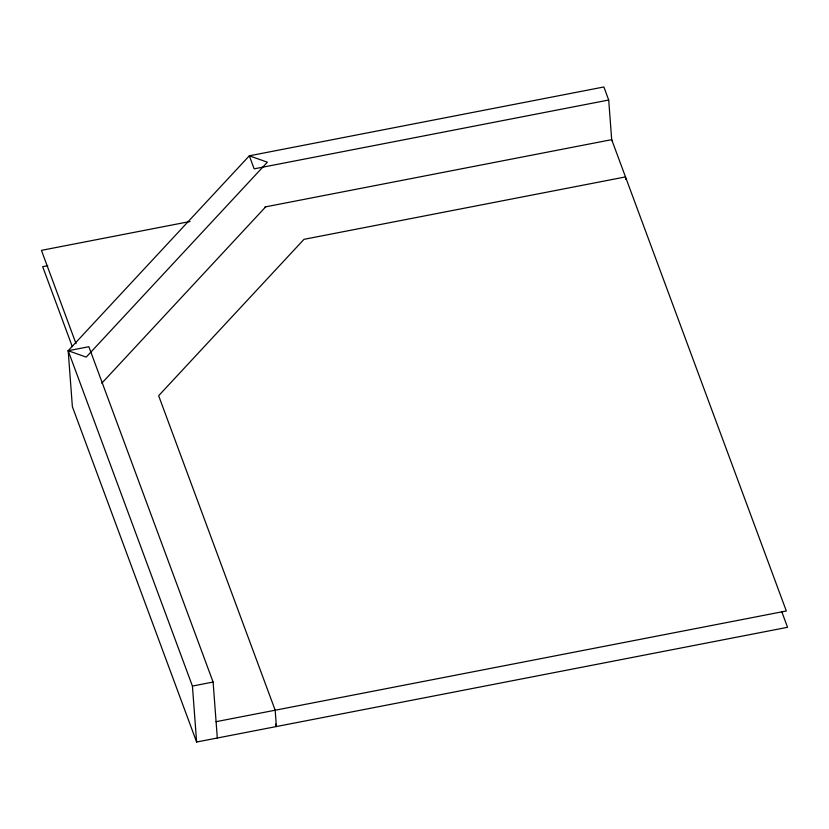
<?xml version="1.0" encoding="UTF-8"?>
<svg xmlns="http://www.w3.org/2000/svg" width="829" height="829" viewBox="0 0 829 829"><rect width="100%" height="100%" fill="white"/><g stroke="black" fill="none" stroke-linecap="round" stroke-linejoin="round"><path stroke-width="1.24" d="M781.716 611.553L787.55 627.304L196.628 742.028L72.382 406.697L68.175 350.729L249.322 155.811L603.875 86.972L608.704 100.019L611.771 140.712M101.77 383.226L265.705 206.825M608.704 100.019L254.151 168.847L249.322 155.811L267.363 162.194L86.216 357.112L68.175 350.729L192.421 686.06L196.628 742.028M190.038 221.509L41.45 250.358L76.019 343.652M264.969 206.97L611.688 139.655L786.327 610.983L216.089 721.686M47.761 265.694L42.673 266.679L72.31 346.646M68.175 350.729L88.858 346.719L213.105 682.049L217.312 738.007M192.421 686.06L213.105 682.049M275.508 724.111L276.409 726.536L275.176 710.215L158.65 395.723L303.984 239.332L625.491 176.919L625.677 179.427"/></g></svg>
